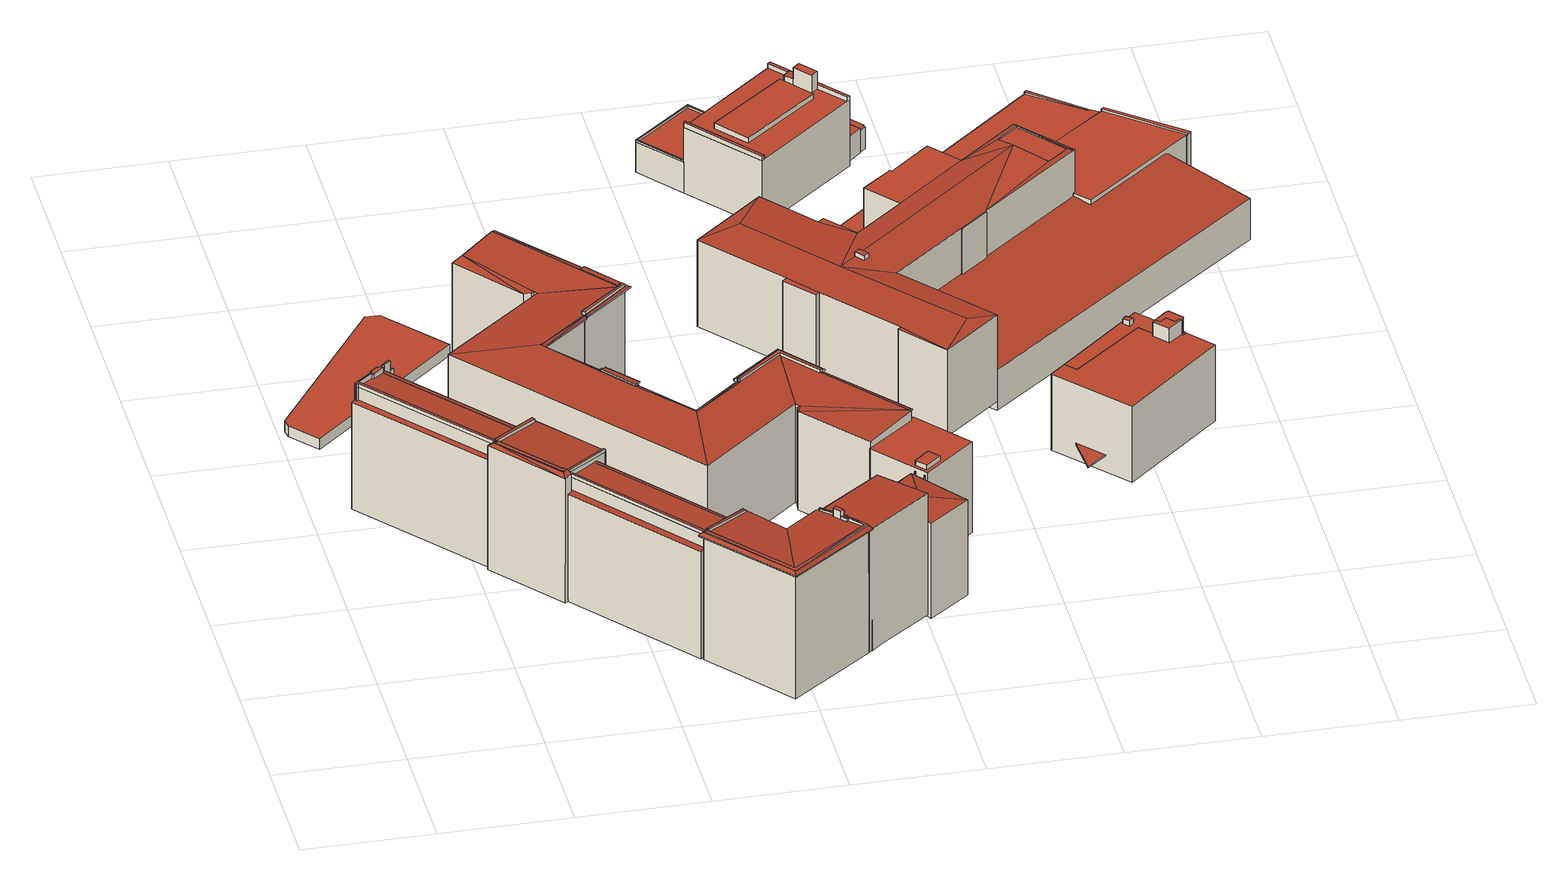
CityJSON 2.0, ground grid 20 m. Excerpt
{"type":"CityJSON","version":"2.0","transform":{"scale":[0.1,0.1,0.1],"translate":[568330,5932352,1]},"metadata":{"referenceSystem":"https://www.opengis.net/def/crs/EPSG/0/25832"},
"CityObjects":{
"building1":{"type":"Building","attributes":{"Grundfläche 2D":"325.602426","Grundhöhe NN":"3.389"},"geometry":[{"type":"Solid","lod":"3","boundaries":[[[[0,1,2,3,4,5]],[[2,1,6,7]],[[0,5,8,9]],[[1,0,9,6]],[[3,2,7,10]],[[4,3,10,11]],[[5,4,11,8]],[[8,11,10,7,6,9]]]],"semantics":{"surfaces":[{"type":"RoofSurface"},{"type":"WallSurface"},{"type":"GroundSurface"}],"values":[[0,1,1,1,1,1,1,2]]}}]},
"building2":{"type":"Building","attributes":{"Grundfläche 2D":"941.982254","Grundhöhe NN":"3.067"},"children":["building2-1","building2-2","building2-3","building2-4","building2-5","building2-6","building2-7","building2-8","building2-9","building2-10"],"geometry":[{"type":"MultiSurface","lod":"3","boundaries":[[[12,13,14]],[[15,16,12]],[[16,17,12]],[[17,13,12]],[[16,18,19,17]],[[20,19,18,21,22,23]],[[24,25,21,18,26,27,28,29,30]],[[31,13,17]],[[32,13,31]],[[33,34,35,36,37,38,39,40,41,42,43,44,45,46,47,48,49]],[[50,51,52,53,54,55]],[[56,57,52]],[[52,57,54,53]],[[58,54,57,59]],[[60,58,59]],[[61,62,60]],[[58,60,62,63,64]],[[65,62,61]],[[66,65,61]],[[67,58,64]],[[67,55,54,58]],[[68,69,65,61,70,71,72,73,74,75,76,77,78,79,80,81,82,83,84]],[[61,71,70]],[[71,61,60]],[[85,86,87,88,89,90,91,92,93,94,95,96,97,98]],[[99,100,101,102,103,97,96,104,105,106,107,108,109]],[[110,111,112,113,114,115,116,117,118,119,120,121]],[[122,123,124,125,126,127,128,129,130]],[[131,132,133,134,135,136]],[[137,138,139,140,141,142,143,144,145,146,147,148,149,150]],[[151,152,153,154,155,156,157,158]],[[159,160,161,162,163,164,165,166,167]],[[168,169,170,171,172,173,174,175]],[[15,12,14,107,106]],[[106,105,16,15]],[[105,104,18,16]],[[26,18,104,96]],[[94,27,26,96,95]],[[94,93,28,27]],[[176,177,24,30]],[[177,178,179,25,24]],[[21,25,179,180,23,22]],[[20,23,180]],[[17,19,20,181,182]],[[31,17,182,183]],[[183,109,32,31]],[[127,126,41,40]],[[126,125,42,41]],[[43,42,125,124]],[[124,123,44,43]],[[123,122,45,44]],[[122,130,46,45]],[[130,129,47,46]],[[184,49,48,185]],[[33,49,184,186]],[[186,187,34,33]],[[187,188,35,34]],[[188,189,36,35]],[[37,36,189,190]],[[190,191,38,37]],[[39,38,191,192]],[[166,165,193,194]],[[167,166,194,195]],[[159,167,195,196]],[[160,159,196,197]],[[148,147,198,199]],[[149,148,199,200]],[[201,202,150,149,200,203]],[[138,137,150,202,204]],[[204,205,206,207,139,138]],[[140,139,207,208]],[[51,50,164,163,75]],[[56,52,51,75,74,73]],[[56,73,72,57]],[[59,57,72,71,60]],[[62,65,66,65,169,168]],[[209,64,63,62,168,175,210]],[[55,67,64,209,211]],[[165,164,50,55,211,193]],[[136,135,155,154,78,77,76,75,163,162,131]],[[78,154,153,79]],[[79,153,152,80]],[[120,83,82,81,80,152,212,213,214]],[[83,120,119,84]],[[84,119,118,68]],[[128,127,40,39,192,170,169,65,69,68,118,117]],[[215,216,217,218,219,220,221]],[[222,223,224,219,218,217]],[[198,147,146,145,182,181,224,223,222]],[[182,145,144,183]],[[99,109,183,144,143,142]],[[99,142,141,100]],[[100,141,140,101]],[[101,140,208,225,102]],[[103,102,225,226]],[[97,103,226,227]],[[98,97,227,228,151,85]],[[158,86,85,151]],[[86,158,157,87]],[[134,133,132,161,160,229,90,89,88,87,157,156]],[[229,160,197,230,231,91,90]],[[230,216,215,221,91,231]],[[152,151,228,212]],[[121,120,214,232]],[[233,111,110,121,232,234]],[[112,111,233,235]],[[113,112,235,236]],[[115,114,113,236,237]],[[128,117,116,115,185,129]],[[185,115,237,238,184]],[[186,184,238,239]],[[187,186,239,240]],[[188,187,240,241]],[[188,241,242,173,189]],[[190,189,173,172]],[[190,172,171,191]],[[191,171,170,192]],[[174,173,242,243]],[[175,174,243,210]],[[134,156,155,135]],[[132,131,162,161]],[[206,244,245,203]],[[246,205,201,247]],[[201,205,204,202]],[[242,241,240,239,238,237,236,235,233,234,232,214,213,212,228,227,226,225,208,207,206,203,200,199,198,222,217,216,230,197,196,195,194,193,211,209,210,243]]],"semantics":{"surfaces":[{"type":"RoofSurface"},{"type":"WallSurface"},{"type":"GroundSurface"}],"values":[0,0,0,0,0,0,0,0,0,0,0,0,0,0,0,0,0,0,0,0,0,0,0,0,0,0,0,0,0,0,0,0,0,1,1,1,1,1,1,1,1,1,1,1,1,1,1,1,1,1,1,1,1,1,1,1,1,1,1,1,1,1,1,1,1,1,1,1,1,1,1,1,1,1,1,1,1,1,1,1,1,1,1,1,1,1,1,1,1,1,1,1,1,1,1,1,1,1,1,1,1,1,1,1,1,1,1,1,1,1,1,1,1,1,1,1,1,1,1,1,1,1,1,2,2]}}]},
"building2-1":{"type":"BuildingInstallation","parents":["building2"],"geometry":[{"type":"MultiSurface","lod":"3","boundaries":[[[248,249,250,251,252,253]],[[87,88,89,90,251,250]],[[28,253,252,251,90,176,30,29]],[[28,93,254,248,253]],[[87,250,249,248,254,86]]],"semantics":{"surfaces":[{"type":"RoofSurface"},{"type":"WallSurface"}],"values":[0,1,1,1,1]}}]},
"building2-2":{"type":"BuildingInstallation","parents":["building2"],"geometry":[{"type":"MultiSurface","lod":"3","boundaries":[[[255,256,257,258,259]],[[258,257,260,261]],[[261,112,113,255,259,258]],[[113,114,256,255]]],"semantics":{"surfaces":[{"type":"RoofSurface"},{"type":"WallSurface"}],"values":[0,1,1,1]}}]},
"building2-3":{"type":"BuildingInstallation","parents":["building2"],"geometry":[{"type":"MultiSurface","lod":"3","boundaries":[[[48,47,262,263]],[[129,185,115,116]],[[116,260,257,262,47,129]],[[257,256,263,262]],[[114,115,185,48,263,256]]],"semantics":{"surfaces":[{"type":"RoofSurface"},{"type":"WallSurface"}],"values":[0,1,1,1,1]}}]},
"building2-4":{"type":"BuildingInstallation","parents":["building2"],"geometry":[{"type":"MultiSurface","lod":"3","boundaries":[[[264,265,266,267,268]],[[136,264,268,267,133,269]],[[136,131,265,264]],[[132,266,265,131]],[[132,133,267,266]]],"semantics":{"surfaces":[{"type":"RoofSurface"},{"type":"WallSurface"}],"values":[0,1,1,1,1]}}]},
"building2-5":{"type":"BuildingInstallation","parents":["building2"],"geometry":[{"type":"MultiSurface","lod":"3","boundaries":[[[270,271,272,273,274,53,52]],[[59,58,273,272]],[[58,54,274,273]],[[54,53,52,53,274]],[[56,270,52]],[[56,57,271,270]],[[272,271,57,59]]],"semantics":{"surfaces":[{"type":"RoofSurface"},{"type":"WallSurface"}],"values":[0,1,1,1,1,1,1]}}]},
"building2-6":{"type":"BuildingInstallation","parents":["building2"],"geometry":[{"type":"MultiSurface","lod":"3","boundaries":[[[275,276,277,278,279,280,281,282,283]],[[277,276,275,68,69,65,61,278]],[[70,279,278,61]],[[70,280,279]],[[70,284,281,280]],[[284,285,282,281]],[[68,275,283,282,285,84]]],"semantics":{"surfaces":[{"type":"RoofSurface"},{"type":"WallSurface"}],"values":[0,1,1,1,1,1,1]}}]},
"building2-7":{"type":"BuildingInstallation","parents":["building2"],"geometry":[{"type":"MultiSurface","lod":"3","boundaries":[[[52,286,287,288,289]],[[286,52,74,75,51]],[[286,51,75,76,77,78,288,287]],[[78,79,289,288]],[[289,79,74,52]]],"semantics":{"surfaces":[{"type":"RoofSurface"},{"type":"WallSurface"}],"values":[0,1,1,1,1]}}]},
"building2-8":{"type":"BuildingInstallation","parents":["building2"],"geometry":[{"type":"MultiSurface","lod":"3","boundaries":[[[290,291,292,293,294]],[[295,293,292,99,100,296,297,298]],[[107,14,294,293,295]],[[14,13,290,294]],[[13,32,291,290]],[[99,292,291,32,109]]],"semantics":{"surfaces":[{"type":"RoofSurface"},{"type":"WallSurface"}],"values":[0,1,1,1,1,1]}}]},
"building2-9":{"type":"BuildingInstallation","parents":["building2"],"geometry":[{"type":"MultiSurface","lod":"3","boundaries":[[[299,297,296]],[[299,296,300]],[[100,101,300,296]],[[101,102,299,300]],[[297,299,102,298]]],"semantics":{"surfaces":[{"type":"RoofSurface"},{"type":"WallSurface"}],"values":[0,0,1,1,1]}}]},
"building2-10":{"type":"BuildingInstallation","parents":["building2"],"geometry":[{"type":"MultiSurface","lod":"3","boundaries":[[[20,180,301,302,303]],[[180,179,304,301]],[[179,178,177,305,306,304]],[[90,307,177]],[[307,308,177]],[[308,305,177]],[[309,308,307]],[[90,177,176]],[[307,90,229,310]],[[309,307,310,311]],[[305,308,309,311,312]],[[304,306,305,312,313]],[[301,304,313,314]],[[303,302,301,314,315]],[[303,315,316,181,20]],[[315,314,313,312,311,310,229,231,215,218,223,316]]],"semantics":{"surfaces":[{"type":"RoofSurface"},{"type":"WallSurface"},{"type":"OuterCeilingSurface"}],"values":[0,0,0,0,0,0,0,0,1,1,1,1,1,1,1,2]}}]},
"building3":{"type":"Building","attributes":{"Grundfläche 2D":"1060.149337","Grundhöhe NN":"2.277"},"children":["building3-1","building3-2","building3-3","building3-4","building3-5","building3-6","building3-7","building3-8","building3-9"],"geometry":[{"type":"Solid","lod":"3","boundaries":[[[[317,318,319]],[[320,321,322,323,324,325,326,327]],[[328,327,326]],[[329,330,331,332,333,334,322,321]],[[335,330,329]],[[336,332,331]],[[337,338,339]],[[337,339,340,341,342,334,333,343]],[[344,345,346,340]],[[341,340,346,342]],[[347,348,342,346,349,350,351,352]],[[353,354,352]],[[354,355,348,347,352]],[[317,325,324,323,356,357,358,318]],[[359,360,357]],[[360,358,357]],[[360,361,362,363,358]],[[364,365,366,367,368,369,325,317,319]],[[369,368,370,371,372,373,328,326,325]],[[372,371,370,374,375,376,327,328,373]],[[374,377,378,379,321,320,327,376,375]],[[380,335,329,321,379,378,377,381,382]],[[335,380,382,381,383,330]],[[331,330,383,384]],[[331,384,385,386,336]],[[387,388,333,332,336,386,385]],[[389,390,337,343,333,388,387]],[[391,392,338,337,390,389,393,394]],[[391,394,393,391,338,392]],[[391,393,395,396,340,339,338]],[[397,345,344,340,396,395,398,399]],[[399,400,401,346,345,397]],[[349,346,401,400,402,403,350]],[[352,351,350,403,402,404,353]],[[354,353,404,405]],[[355,354,405,406]],[[407,347,348,355,406,408]],[[409,342,348,347,407,408]],[[334,342,409,410]],[[322,334,410,411]],[[323,322,411,412]],[[413,357,356,323,412,414]],[[359,357,413,415]],[[360,359,415,416]],[[361,360,416,417]],[[362,361,417,418]],[[419,420,421,318,358,363,362,418,422]],[[421,318,421,420]],[[365,364,319,318,421,420,367,366]],[[412,411,410,409,408,407,408,406,405,404,402,400,399,398,395,393,389,387,385,384,383,381,377,374,370,368,367,420,419,422,418,417,416,415,413,414]]]],"semantics":{"surfaces":[{"type":"RoofSurface"},{"type":"WallSurface"},{"type":"GroundSurface"}],"values":[[0,0,0,0,0,0,0,0,0,0,0,0,0,0,0,0,0,1,1,1,1,1,1,1,1,1,1,1,1,1,1,1,1,1,1,1,1,1,1,1,1,1,1,1,1,1,1,1,1,2]]}}]},
"building3-1":{"type":"BuildingInstallation","parents":["building3"],"geometry":[{"type":"MultiSurface","lod":"3","boundaries":[[[423,424,425,426,427,428,429]],[[327,425,424,430,328]],[[431,324,426,425,327]],[[324,432,433,427,426]],[[433,318,319,434,429,428,427]],[[434,435,436,423,429]],[[436,430,424,423]]],"semantics":{"surfaces":[{"type":"RoofSurface"},{"type":"WallSurface"}],"values":[0,1,1,1,1,1,1]}}]},
"building3-2":{"type":"BuildingInstallation","parents":["building3"],"geometry":[{"type":"MultiSurface","lod":"3","boundaries":[[[437,438,439,440,441,442,443,444]],[[445,446,440,439]],[[341,447,441,440,446,346]],[[442,441,447,448]],[[448,337,338,444,443,442]],[[338,449,437,444]],[[449,450,445,439,438,437]]],"semantics":{"surfaces":[{"type":"RoofSurface"},{"type":"WallSurface"}],"values":[0,1,1,1,1,1,1]}}]},
"building3-3":{"type":"BuildingInstallation","parents":["building3"],"geometry":[{"type":"MultiSurface","lod":"3","boundaries":[[[451,452,453,454,455,456,457,458,459,460,461]],[[453,452,462,463]],[[458,457,464,465]],[[452,451,461,466,462]],[[467,455,454,453,463,468]],[[456,455,467,469]],[[457,456,469,464]],[[460,459,458,465,470]],[[461,460,470,466]],[[465,464,469,467,468,463,462,466,470]]],"semantics":{"surfaces":[{"type":"RoofSurface"},{"type":"WallSurface"},{"type":"OuterCeilingSurface"}],"values":[0,1,1,1,1,1,1,1,1,2]}}]},
"building3-4":{"type":"BuildingInstallation","parents":["building3"],"geometry":[{"type":"MultiSurface","lod":"3","boundaries":[[[350,349,471]],[[350,471,472]],[[349,350,403,473,474]],[[475,474,473,476]],[[471,475,476,477,472]],[[477,403,350,472]],[[473,403,477,476]]],"semantics":{"surfaces":[{"type":"RoofSurface"},{"type":"WallSurface"},{"type":"OuterCeilingSurface"}],"values":[0,0,1,1,1,1,2]}}]},
"building3-5":{"type":"BuildingInstallation","parents":["building3"],"geometry":[{"type":"MultiSurface","lod":"3","boundaries":[[[376,373,478,479]],[[480,478,481,482]],[[480,479,478]],[[483,484,480]],[[484,479,480]],[[483,485,486,380,484]],[[379,479,484]],[[373,376,375,371,372]],[[487,372,371,488]],[[482,487,488,489]],[[487,482,481]],[[480,482,489,490]],[[485,483,480,490,491]],[[486,485,491,492]],[[378,379,484,380,486,492,382]],[[376,479,379,378,493,375]],[[371,375,493,378,382,492,491,490,489,488]]],"semantics":{"surfaces":[{"type":"RoofSurface"},{"type":"WallSurface"},{"type":"OuterCeilingSurface"}],"values":[0,0,0,0,0,0,0,1,1,1,1,1,1,1,1,1,2]}}]},
"building3-6":{"type":"BuildingInstallation","parents":["building3"],"geometry":[{"type":"MultiSurface","lod":"3","boundaries":[[[358,494,495,318]],[[495,496,318]],[[496,364,318]],[[494,358,497,498]],[[495,494,498,499]],[[496,495,499,366,365]],[[364,365,366,421,318]],[[318,421,497,358]],[[366,499,498,497,421]]],"semantics":{"surfaces":[{"type":"RoofSurface"},{"type":"WallSurface"},{"type":"OuterCeilingSurface"}],"values":[0,0,0,1,1,1,1,1,2]}}]},
"building3-7":{"type":"BuildingInstallation","parents":["building3"],"geometry":[{"type":"MultiSurface","lod":"3","boundaries":[[[500,501,502,446,445,450,449,503,504]],[[503,449,338,505,506]],[[446,502,349,474,401,346]],[[345,346,401,397]],[[396,340,344,345,397,507]],[[338,339,340,396,391]],[[392,338,391]],[[506,505,338,392,508,509]],[[503,506,509,510]],[[511,500,504,503,510,512]],[[502,501,500,511,475,471,349]],[[475,511,512,510,509,508,391,396,507,397,401,474]]],"semantics":{"surfaces":[{"type":"RoofSurface"},{"type":"WallSurface"},{"type":"OuterCeilingSurface"}],"values":[0,0,1,1,1,1,1,1,1,1,1,2]}}]},
"building3-8":{"type":"BuildingInstallation","parents":["building3"],"geometry":[{"type":"MultiSurface","lod":"3","boundaries":[[[513,333,332,514]],[[514,332,336]],[[513,514,515,516,517]],[[508,392,513,518]],[[513,392,343,333]],[[337,343,392]],[[515,514,519,520]],[[514,336,386,519]],[[516,515,520,521]],[[522,513,517,516,521,523]],[[518,513,522,524]],[[337,392,391,508,518,524,394,390]],[[343,337,390,388,333]],[[336,332,333,388,386]],[[520,519,386,388,390,394,524,522,523,521]]],"semantics":{"surfaces":[{"type":"RoofSurface"},{"type":"WallSurface"},{"type":"OuterCeilingSurface"}],"values":[0,0,0,0,0,0,1,1,1,1,1,1,1,1,2]}}]},
"building3-9":{"type":"BuildingInstallation","parents":["building3"],"geometry":[{"type":"MultiSurface","lod":"3","boundaries":[[[525,526,430,436,527,528]],[[436,435,529,530,527]],[[435,434,531,529]],[[478,373,372,369,325,326,328,430,526]],[[364,319,317,325,369,365]],[[529,531,434,319,364,496,532]],[[533,527,530,529,532]],[[528,527,533,534]],[[478,526,525,528,534,482]],[[482,481,478]],[[534,533,532,496,365,369,372,487,481,482]]],"semantics":{"surfaces":[{"type":"RoofSurface"},{"type":"WallSurface"},{"type":"OuterCeilingSurface"}],"values":[0,0,0,1,1,1,1,1,1,1,2]}}]},
"building4":{"type":"Building","attributes":{"Grundfläche 2D":"197.957513","Grundhöhe NN":"2.801"},"children":["building4-1","building4-2","building4-3"],"geometry":[{"type":"Solid","lod":"3","boundaries":[[[[535,536,537,538,539,540,541,542,543]],[[544,545,546,547,548,549,550,551]],[[552,553,554]],[[552,555,556,557]],[[557,553,552]],[[555,558,559,560,556]],[[561,562,563,557,556,560]],[[552,554,564,565]],[[566,559,558,555,552,565,567]],[[560,559,566,568]],[[547,546,569,570,557,563,562,561,560,568,571,549,548]],[[553,557,570,572]],[[554,553,572,564]],[[536,535,573,574]],[[537,536,574,575]],[[538,537,575,576]],[[545,544,551,550,577,578,541,540,539,538,576,579]],[[542,541,578,580]],[[543,542,580,581]],[[535,543,581,573]],[[546,545,579,569]],[[550,549,571,577]],[[570,569,579,576,575,574,573,581,580,578,577,571,568,566,567,565,564,572]]]],"semantics":{"surfaces":[{"type":"RoofSurface"},{"type":"WallSurface"},{"type":"GroundSurface"}],"values":[[0,0,0,0,0,0,0,1,1,1,1,1,1,1,1,1,1,1,1,1,1,1,2]]}}]},
"building4-1":{"type":"BuildingInstallation","parents":["building4"],"geometry":[{"type":"MultiSurface","lod":"3","boundaries":[[[582,583,584,585,586,587]],[[588,589,585,584]],[[590,591,582,587,586,585,589,592]],[[583,582,591,593]],[[593,588,584,583]]],"semantics":{"surfaces":[{"type":"RoofSurface"},{"type":"WallSurface"}],"values":[0,1,1,1,1]}}]},
"building4-2":{"type":"BuildingInstallation","parents":["building4"],"geometry":[{"type":"MultiSurface","lod":"3","boundaries":[[[594,595,596,597,598]],[[548,596,595,594,551,599]],[[549,597,596,548]],[[549,550,598,597]],[[551,594,598,550]]],"semantics":{"surfaces":[{"type":"RoofSurface"},{"type":"WallSurface"}],"values":[0,1,1,1,1]}}]},
"building4-3":{"type":"BuildingInstallation","parents":["building4"],"geometry":[{"type":"MultiSurface","lod":"3","boundaries":[[[600,601,602,603]],[[547,603,602,546]],[[600,603,547,544]],[[545,601,600,544]],[[545,546,602,601]]],"semantics":{"surfaces":[{"type":"RoofSurface"},{"type":"WallSurface"}],"values":[0,1,1,1,1]}}]},
"building5":{"type":"Building","attributes":{"Grundfläche 2D":"1110.228911","Grundhöhe NN":"3.149"},"children":["building5-1"],"geometry":[{"type":"Solid","lod":"3","boundaries":[[[[604,605,606,607,608,609,610]],[[604,610,611,612]],[[605,613,614,606]],[[615,616,617,618,606]],[[618,607,606]],[[619,620,616]],[[620,617,616]],[[621,622,620]],[[622,617,620]],[[621,623,624,622]],[[625,626,610,609,608,607,623]],[[607,624,623]],[[623,627,628,629,630,625]],[[631,632,626]],[[632,633,634,610,626]],[[635,634,633]],[[635,636,637,638,639,611,610,634]],[[636,640,641,637]],[[642,639,638]],[[612,611,639]],[[643,644,645,646]],[[618,644,643,624,607]],[[618,617,645,644]],[[624,643,646,622]],[[622,646,645,617]],[[605,604,647,648]],[[613,605,648,649]],[[614,613,649,650]],[[606,614,650,651]],[[652,619,616,615,606,651,653]],[[621,620,619,652,654]],[[623,621,654,655]],[[627,623,655,656]],[[628,627,656,657]],[[629,628,657,658]],[[630,629,658,659]],[[625,630,659,660]],[[626,625,660,661]],[[631,626,661,662]],[[632,631,662,663]],[[633,632,663,664]],[[635,633,664,665]],[[636,635,665,666]],[[640,636,666,667]],[[641,640,667,668]],[[637,641,668,669]],[[638,637,669,670]],[[642,638,670,671]],[[639,642,671,672]],[[612,639,672,673]],[[604,612,673,647]],[[667,666,665,664,663,662,661,660,659,658,657,656,655,654,652,653,651,650,649,648,647,673,672,671,670,669,668]]]],"semantics":{"surfaces":[{"type":"RoofSurface"},{"type":"WallSurface"},{"type":"GroundSurface"}],"values":[[0,0,0,0,0,0,0,0,0,0,0,0,0,0,0,0,0,0,0,0,0,1,1,1,1,1,1,1,1,1,1,1,1,1,1,1,1,1,1,1,1,1,1,1,1,1,1,1,1,1,1,2]]}}]},
"building5-1":{"type":"BuildingInstallation","parents":["building5"],"geometry":[{"type":"MultiSurface","lod":"3","boundaries":[[[674,675,676,677,678,679]],[[675,674,680,681]],[[681,609,682,677,676,675]],[[678,677,682,683]],[[683,608,680,674,679,678]]],"semantics":{"surfaces":[{"type":"RoofSurface"},{"type":"WallSurface"}],"values":[0,1,1,1,1]}}]},
"building6":{"type":"Building","attributes":{"Grundfläche 2D":"390.157691","Grundhöhe NN":"2.216"},"children":["building6-1","building6-2","building6-3","building6-4","building6-5"],"geometry":[{"type":"Solid","lod":"3","boundaries":[[[[684,685,686,687]],[[688,689,690,691,692,693]],[[694,695,696,697,698,699,700,701,702],[703,704,705,706]],[[687,686,705,704]],[[704,703,684,687]],[[685,684,703,706]],[[686,685,706,705]],[[692,691,707,708]],[[693,692,708,709]],[[688,693,709,710]],[[697,711,688,710,712,698]],[[701,700,699,698,712,713]],[[702,701,713,714]],[[691,690,689,688,711,697,696,695,694,702,714,707]],[[714,713,712,710,709,708,707]]]],"semantics":{"surfaces":[{"type":"RoofSurface"},{"type":"WallSurface"},{"type":"GroundSurface"}],"values":[[0,0,0,1,1,1,1,1,1,1,1,1,1,1,2]]}}]},
"building6-1":{"type":"BuildingInstallation","parents":["building6"],"geometry":[{"type":"MultiSurface","lod":"3","boundaries":[[[715,716,717,718]],[[719,720,718,717]],[[721,715,718,720,722]],[[723,724,716,715,721]],[[716,724,725,719,717]]],"semantics":{"surfaces":[{"type":"RoofSurface"},{"type":"WallSurface"}],"values":[0,1,1,1,1]}}]},
"building6-2":{"type":"BuildingInstallation","parents":["building6"],"geometry":[{"type":"MultiSurface","lod":"3","boundaries":[[[726,727,725,724,728,729,730]],[[702,694,726,730]],[[694,731,727,726]],[[724,723,700,728]],[[700,701,729,728]],[[701,702,730,729]]],"semantics":{"surfaces":[{"type":"RoofSurface"},{"type":"WallSurface"}],"values":[0,1,1,1,1,1]}}]},
"building6-3":{"type":"BuildingInstallation","parents":["building6"],"geometry":[{"type":"MultiSurface","lod":"3","boundaries":[[[720,719,732,733]],[[734,733,732,727,731]],[[720,733,734,722]],[[725,727,732,719]]],"semantics":{"surfaces":[{"type":"RoofSurface"},{"type":"WallSurface"}],"values":[0,1,1,1]}}]},
"building6-4":{"type":"BuildingInstallation","parents":["building6"],"geometry":[{"type":"MultiSurface","lod":"3","boundaries":[[[735,736,737,738,739]],[[737,736,699,695]],[[697,739,738,737,695,696]],[[735,739,697,698]],[[736,735,698,699]]],"semantics":{"surfaces":[{"type":"RoofSurface"},{"type":"WallSurface"}],"values":[0,1,1,1,1]}}]},
"building6-5":{"type":"BuildingInstallation","parents":["building6"],"geometry":[{"type":"MultiSurface","lod":"3","boundaries":[[[740,741,742,711,743,744,745,746]],[[691,692,741,740]],[[692,693,742,741]],[[693,688,711,742]],[[711,688,689,743]],[[744,743,689,747]],[[745,744,747,748]],[[748,690,746,745]],[[690,691,740,746]]],"semantics":{"surfaces":[{"type":"RoofSurface"},{"type":"WallSurface"}],"values":[0,1,1,1,1,1,1,1,1]}}]},
"building7":{"type":"Building","attributes":{"Grundfläche 2D":"68.613091","Grundhöhe NN":"3.110"},"geometry":[{"type":"Solid","lod":"3","boundaries":[[[[749,750,751,752,753,754]],[[755,756,757,758,759,760,761,762]],[[763,764,765,766,767]],[[763,767,768]],[[763,768,769]],[[763,769,764]],[[751,750,770,771]],[[752,751,771,772]],[[753,752,772,773]],[[758,774,775,754,753,773,776,759]],[[749,754,775,777]],[[750,749,777,770]],[[760,759,776,778]],[[761,760,778,779]],[[762,761,779,780]],[[755,762,780,781]],[[756,755,781,782]],[[757,756,782,783]],[[758,757,783,774]],[[768,767,766,784,785]],[[769,768,785,786]],[[765,764,769,786,787]],[[766,765,787,784]],[[778,776,773,772,771,770,777,775,774,783,782,781,780,779]],[[785,784,787,786]]]],"semantics":{"surfaces":[{"type":"RoofSurface"},{"type":"WallSurface"},{"type":"GroundSurface"}],"values":[[0,0,0,0,0,0,1,1,1,1,1,1,1,1,1,1,1,1,1,1,1,1,1,2,2]]}}]},
"building8":{"type":"Building","attributes":{"Grundfläche 2D":"226.523686","Grundhöhe NN":"2.707"},"children":["building8-1"],"geometry":[{"type":"Solid","lod":"3","boundaries":[[[[788,789,790,791,792,793,794,795]],[[796,797,798,799,800,801,802,803,804,805,806,807]],[[794,793,803,802]],[[795,794,802,801]],[[801,808,788,795]],[[809,810,790,789]],[[808,809,789,788]],[[810,811,791,790]],[[811,804,792,791]],[[804,803,793,792]],[[798,797,812,813]],[[799,798,813,814]],[[800,799,814,815]],[[809,808,816,817]],[[811,810,818,819]],[[816,808,801,800,815,820]],[[810,809,817,818]],[[805,804,811,819,821]],[[806,805,821,822]],[[807,806,822,823]],[[796,807,823,824]],[[796,824,812,797]],[[818,817,816,820,815,814,813,812,824,823,822,821,819]]]],"semantics":{"surfaces":[{"type":"RoofSurface"},{"type":"WallSurface"},{"type":"GroundSurface"}],"values":[[0,0,1,1,1,1,1,1,1,1,1,1,1,1,1,1,1,1,1,1,1,1,2]]}}]},
"building8-1":{"type":"BuildingInstallation","parents":["building8"],"geometry":[{"type":"MultiSurface","lod":"3","boundaries":[[[825,826,827]],[[828,829,827,826]],[[829,830,825,827]],[[830,828,826,825]],[[830,829,828]]],"semantics":{"surfaces":[{"type":"RoofSurface"},{"type":"WallSurface"},{"type":"OuterCeilingSurface"}],"values":[0,1,1,1,2]}}]},
"building9":{"type":"Building","attributes":{"Grundfläche 2D":"94.660458","Grundhöhe NN":"2.790"},"children":["building9-1"],"geometry":[{"type":"Solid","lod":"3","boundaries":[[[[831,832,833,834,792,791,790,789,788,795,835,836]],[[837,838,839,807,806,805,804]],[[801,800,799,840,841]],[[842,843,844,845]],[[788,789,809,808]],[[795,788,808,801]],[[791,792,804,811]],[[789,790,810,809]],[[835,795,801,841]],[[846,831,836,835,841,840]],[[832,831,846,847]],[[837,834,833,832,847,838]],[[792,834,837,804]],[[790,791,811,810]],[[842,845,848,849]],[[843,842,849,850]],[[844,843,850,851]],[[852,800,801,808,853,854]],[[811,804,805,855,856]],[[809,810,857,858]],[[799,800,852,859]],[[805,806,860,855]],[[810,811,856,857]],[[808,809,858,853]],[[840,799,859,861]],[[846,840,861,862]],[[847,846,862,863]],[[838,847,863,864]],[[838,864,848,845,839]],[[865,807,839,845,844,851]],[[860,806,807,865]],[[863,862,861,859,852,854,853,858,857,856,855,860,865,851,850,849,848,864]]]],"semantics":{"surfaces":[{"type":"RoofSurface"},{"type":"WallSurface"},{"type":"GroundSurface"}],"values":[[0,0,0,0,1,1,1,1,1,1,1,1,1,1,1,1,1,1,1,1,1,1,1,1,1,1,1,1,1,1,1,2]]}}]},
"building9-1":{"type":"BuildingInstallation","parents":["building9"],"geometry":[{"type":"MultiSurface","lod":"3","boundaries":[[[866,867,868,869]],[[869,868,870,871]],[[871,872,866,869]],[[867,866,872,873]],[[873,870,868,867]]],"semantics":{"surfaces":[{"type":"RoofSurface"},{"type":"WallSurface"}],"values":[0,1,1,1,1]}}]},
"building10":{"type":"Building","attributes":{"Grundfläche 2D":"1829.051041","Grundhöhe NN":"1.550"},"children":["building10-1","building10-2"],"geometry":[{"type":"Solid","lod":"3","boundaries":[[[[874,875,876,877,878,879,880,881,882,883,884,885,886,887,888,889,890]],[[891,892,893,894,895,896,897,898,899,900,901]],[[902,903,904,905,906,907,908,909,910,911,912]],[[889,913,914,874,890]],[[875,874,914,915]],[[876,875,915,916]],[[877,876,916,917]],[[878,877,917,918]],[[879,878,918,919]],[[880,879,919,920]],[[881,880,920,921]],[[882,881,921,922]],[[883,882,922,923]],[[884,883,923,924]],[[885,884,924,925]],[[886,885,925,926]],[[887,886,926,927]],[[908,907,928,929]],[[909,908,929,930]],[[910,909,930,931]],[[903,902,912,932,933]],[[904,903,933,934]],[[905,904,934,935]],[[906,905,935,936]],[[907,906,936,928]],[[892,887,927,937,893]],[[893,937,932,912,894]],[[894,912,911,895]],[[938,896,895,911,910,931]],[[897,896,938,939]],[[940,899,898,897,939,941]],[[887,892,891,901,900,942,913,889,888]],[[900,899,940,942]],[[915,914,913,942,940,941,939,938,931,930,929,928,936,935,934,933,932,937,927,926,925,924,923,922,921,920,919,918,917,916]]]],"semantics":{"surfaces":[{"type":"RoofSurface"},{"type":"WallSurface"},{"type":"GroundSurface"}],"values":[[0,0,0,1,1,1,1,1,1,1,1,1,1,1,1,1,1,1,1,1,1,1,1,1,1,1,1,1,1,1,1,1,1,2]]}}]},
"building10-1":{"type":"BuildingInstallation","parents":["building10"],"geometry":[{"type":"MultiSurface","lod":"3","boundaries":[[[890,943,944,945,946]],[[890,874,943]],[[944,943,874,875]],[[944,875,945]]],"semantics":{"surfaces":[{"type":"RoofSurface"},{"type":"WallSurface"}],"values":[0,1,1,1]}}]},
"building10-2":{"type":"BuildingInstallation","parents":["building10"],"geometry":[{"type":"MultiSurface","lod":"3","boundaries":[[[947,948,949,950,951,952]],[[900,901,891,950,949,948]],[[891,953,898,952,951,950]],[[898,899,947,952]],[[899,900,948,947]]],"semantics":{"surfaces":[{"type":"RoofSurface"},{"type":"WallSurface"}],"values":[0,1,1,1,1]}}]}
},
"vertices":[
[196,1088,42],[174,1089,42],[5,847,42],[7,833,42],[44,790,42],[277,992,42],[174,1089,24],[5,847,24],[277,992,24],[196,1088,24],[7,833,24],[44,790,24],
[666,139,235],[667,147,235],[662,144,235],[669,134,236],[671,136,236],[670,142,236],[689,112,237],[674,138,236],[692,114,238],[573,18,238],[692,108,238],[695,109,238],[462,142,238],[568,14,238],[569,22,238],[469,143,238],[470,144,238],[469,147,238],[468,147,238],[672,143,236],[668,148,235],[102,673,230],[90,664,230],[92,662,230],[62,638,230],[64,635,230],[67,637,230],[226,446,230],[229,448,230],[70,639,230],[69,640,230],[91,658,230],[93,656,230],[110,670,230],[108,671,230],[113,676,230],[111,678,230],[103,671,230],[312,338,232],[310,341,234],[307,344,237],[305,343,237],[301,339,236],[301,329,231],[303,349,236],[302,347,236],[222,433,236],[227,437,236],[222,443,233],[223,443,233],[222,445,231],[216,441,231],[212,438,231],[223,444,232],[223,444,233],[296,335,231],[289,496,225],[273,483,227],[224,441,233],[227,437,233],[302,347,233],[303,349,232],[307,344,232],[310,341,232],[312,343,232],[314,345,232],[373,393,226],[371,396,226],[375,399,225],[374,399,225],[295,495,225],[293,497,225],[290,495,225],[537,202,226],[533,199,226],[532,201,226],[515,188,229],[472,152,235],[467,148,235],[468,147,235],[469,147,235],[470,144,235],[469,143,235],[566,26,234],[569,22,234],[583,144,225],[538,200,226],[659,160,229],[658,159,229],[640,182,226],[638,180,226],[635,183,225],[689,112,234],[671,136,231],[669,134,231],[662,144,230],[667,147,230],[668,148,230],[293,499,194],[132,694,194],[129,691,197],[128,692,197],[122,688,203],[111,678,216],[113,676,216],[273,483,216],[289,496,198],[290,495,198],[293,497,195],[294,498,194],[110,670,221],[93,656,222],[91,658,222],[69,640,224],[70,639,224],[229,448,224],[273,483,221],[113,676,221],[108,671,221],[312,343,224],[469,150,224],[472,152,224],[515,188,221],[358,380,221],[314,345,224],[769,226,223],[741,263,219],[637,186,219],[640,182,219],[658,159,222],[659,160,222],[668,148,223],[672,143,224],[670,142,223],[674,138,224],[692,114,227],[694,116,227],[697,112,227],[798,189,227],[537,202,195],[375,399,195],[371,396,199],[373,393,199],[358,380,217],[515,188,218],[532,201,199],[533,199,199],[467,149,203],[467,148,203],[469,150,203],[312,343,203],[310,341,203],[312,338,203],[306,332,202],[459,145,202],[465,151,203],[222,445,202],[223,444,202],[226,446,202],[67,637,202],[64,635,202],[62,638,202],[56,633,202],[216,441,202],[468,147,237],[462,142,237],[565,18,237],[568,14,237],[695,109,237],[692,114,234],[670,142,231],[672,143,231],[103,671,221],[111,678,221],[102,673,221],[90,664,222],[92,662,222],[62,638,225],[64,635,225],[67,637,224],[226,446,224],[306,332,21],[459,145,21],[465,151,21],[467,149,21],[467,148,21],[692,114,21],[694,116,21],[697,112,21],[719,129,21],[798,189,21],[701,114,21],[741,263,21],[663,205,21],[644,190,21],[637,186,21],[640,182,21],[212,438,21],[216,441,21],[301,329,21],[375,399,21],[374,399,21],[293,497,21],[462,142,231],[462,142,21],[568,14,21],[568,14,231],[568,14,235],[565,18,235],[462,142,236],[695,109,21],[695,109,231],[695,109,234],[638,180,21],[635,183,21],[583,144,21],[537,202,21],[467,148,231],[468,147,21],[468,147,231],[294,498,21],[132,694,21],[293,499,21],[129,691,21],[128,692,21],[111,678,21],[103,671,21],[102,673,21],[90,664,21],[92,662,21],[62,638,21],[56,633,21],[644,190,73],[701,114,73],[663,205,73],[719,129,73],
[535,197,230],[533,199,230],[532,201,230],[467,148,239],[469,147,239],[470,144,239],[535,197,226],
[128,692,213],[122,688,213],[124,685,213],[130,690,213],[129,691,213],[124,685,203],[130,690,197],
[124,685,230],[122,688,230],
[314,345,230],[312,343,230],[469,150,230],[472,152,230],[470,155,230],[470,155,224],
[303,349,237],[302,347,237],[227,437,237],[222,433,237],[301,339,237],
[289,496,231],[226,446,237],[223,444,237],[223,443,237],[224,441,237],[225,441,237],[226,439,237],[292,492,231],[290,495,231],[226,439,233],[292,492,225],
[310,341,237],[312,343,237],[373,393,231],[371,396,231],
[667,147,243],[668,148,243],[659,160,243],[653,155,243],[662,144,243],[653,155,229],[658,159,233],[655,157,233],[655,157,229],
[638,180,229],[640,182,229],
[701,107,233],[697,112,233],[694,116,233],[567,7,233],[455,142,233],[458,138,233],[467,149,235],[459,145,233],[465,151,233],[467,149,231],[465,151,231],[455,142,231],[567,7,231],[701,107,231],[694,116,231],[692,114,231],
[685,650,187],[730,590,187],[732,592,187],[539,530,187],[536,528,187],[523,396,180],[679,528,180],[682,647,187],[682,654,187],[679,651,187],[613,591,187],[610,594,187],[533,532,187],[465,610,187],[424,660,187],[359,742,187],[356,746,187],[224,759,180],[468,612,187],[426,661,187],[433,809,187],[434,808,187],[502,865,187],[505,868,187],[499,869,187],[382,889,180],[360,748,187],[502,871,187],[500,873,187],[497,871,187],[378,895,180],[378,894,180],[452,926,187],[351,1050,187],[342,1043,186],[298,1005,182],[280,990,181],[362,892,180],[374,891,180],[684,522,180],[685,522,180],[832,468,187],[680,518,180],[679,508,180],[763,408,180],[834,465,187],[833,467,187],[732,592,186],[732,592,185],[732,592,183],[732,592,13],[682,654,13],[682,654,185],[610,594,13],[610,594,183],[610,594,185],[610,594,186],[613,591,13],[613,591,183],[613,591,186],[536,528,13],[536,528,183],[536,528,186],[468,612,186],[468,612,13],[468,612,183],[465,610,13],[424,660,13],[426,661,13],[426,661,181],[356,746,13],[356,746,181],[433,809,13],[433,809,181],[434,808,185],[434,808,186],[434,808,13],[434,808,181],[505,868,13],[505,868,185],[500,873,185],[502,871,13],[500,873,13],[497,871,13],[497,871,185],[351,1050,13],[351,1050,184],[280,990,13],[362,892,13],[374,891,13],[378,895,13],[378,894,13],[382,889,13],[224,759,13],[523,396,13],[679,528,13],[685,522,13],[684,522,13],[680,518,13],[679,508,13],[763,408,13],[834,465,13],[832,468,13],[730,590,13],[730,590,183],[833,467,13],
[682,654,192],[610,594,192],[613,591,192],[682,647,192],[729,589,192],[730,590,192],[732,592,192],[610,594,191],[679,645,187],[685,643,187],[729,589,187],[732,592,191],[685,650,191],[682,654,191],
[505,868,192],[502,871,192],[500,873,192],[497,871,192],[499,868,192],[430,812,192],[433,809,192],[434,808,192],[500,873,188],[497,871,188],[499,868,187],[430,812,187],[505,868,188],[502,871,188],
[431,663,190],[428,661,190],[427,663,190],[426,661,190],[424,660,191],[465,610,191],[468,612,190],[467,613,190],[470,616,190],[472,617,190],[432,665,190],[428,661,188],[427,663,188],[468,612,188],[467,613,188],[432,665,188],[424,660,188],[426,661,188],[465,610,188],[472,617,188],
[458,931,186],[355,1053,186],[452,926,184],[452,926,185],[458,931,185],[458,931,184],[355,1053,184],
[609,593,186],[539,530,186],[536,534,185],[608,594,185],[608,595,185],[471,614,185],[533,532,186],[470,616,185],[467,613,186],[609,593,185],[609,593,183],[608,595,183],[536,534,183],[470,616,183],[467,613,183],[539,530,183],
[837,472,185],[735,594,185],[734,593,185],[832,468,183],[837,472,183],[735,594,183],
[460,932,187],[458,931,187],[452,926,188],[513,867,187],[509,871,187],[436,805,187],[437,804,187],[502,871,185],[435,807,185],[437,804,185],[513,867,185],[460,932,185],[509,871,185],
[362,745,183],[427,663,186],[428,661,186],[431,663,183],[430,665,183],[436,805,183],[427,663,181],[428,661,181],[431,663,181],[362,745,181],[430,665,181],[436,805,181],
[608,595,190],[609,593,191],[683,662,188],[605,598,188],[738,597,187],[687,657,188],[735,594,189],[738,597,185],[683,662,185],[605,598,185],
[833,467,171],[834,465,171],[763,408,171],[761,406,171],[824,330,171],[825,329,171],[828,325,171],[907,391,171],[839,473,171],[814,342,157],[813,343,157],[803,315,157],[804,314,157],[813,302,157],[814,301,157],[825,329,157],[824,330,157],[741,263,179],[736,266,179],[739,262,179],[769,226,185],[798,248,185],[802,317,179],[798,189,179],[802,183,179],[866,232,179],[814,301,179],[813,302,179],[804,314,179],[739,262,18],[741,263,18],[802,183,18],[798,189,18],[866,232,18],[803,315,18],[802,317,18],[814,301,18],[736,266,18],[833,467,18],[834,465,18],[763,408,18],[761,406,18],[825,329,18],[828,325,18],[813,343,18],[907,391,18],[839,473,18],
[828,333,179],[852,353,179],[838,369,179],[815,349,179],[817,346,179],[828,334,179],[838,369,171],[815,349,171],[828,334,171],[828,333,171],[817,346,171],[852,353,171],
[824,330,165],[823,327,165],[813,302,165],[814,301,165],[825,329,165],[823,327,157],
[814,342,165],[813,343,165],[803,315,165],[804,314,165],
[897,851,168],[1011,945,168],[1054,981,168],[1128,1135,173],[855,905,173],[847,898,173],[821,877,173],[967,706,173],[1013,713,168],[1012,943,168],[1056,979,168],[1208,1108,168],[1210,1109,168],[1203,1113,171],[1169,1085,171],[1213,1112,168],[1208,1117,168],[1142,1196,168],[1144,1185,171],[1049,1119,168],[1110,1157,171],[940,1027,168],[865,965,168],[1010,1166,168],[946,1112,168],[944,1115,168],[898,1077,168],[825,1012,168],[816,1005,168],[748,1087,168],[705,1016,173],[638,995,168],[741,871,168],[778,824,168],[872,711,168],[924,639,168],[734,865,168],[773,819,168],[868,707,168],[1110,1157,169],[1169,1085,169],[1203,1113,169],[1144,1185,169],[897,851,21],[1011,945,21],[1012,943,21],[1056,979,21],[1054,981,21],[1213,1112,21],[1210,1109,21],[1142,1196,21],[1049,1119,21],[1010,1166,21],[946,1112,21],[944,1115,21],[898,1077,21],[940,1027,21],[865,965,21],[825,1012,21],[816,1005,21],[748,1087,21],[638,995,21],[741,871,21],[734,865,21],[773,819,21],[778,824,21],[872,711,21],[868,707,21],[924,639,21],[1013,713,21],
[854,905,180],[846,899,180],[847,898,180],[857,886,180],[865,892,180],[855,905,180],[854,905,173],[846,899,173],[857,886,172],[865,892,172],
[777,1295,132],[892,1388,132],[854,1436,132],[738,1343,132],[696,1355,63],[698,1357,63],[785,1430,63],[787,1432,63],[733,1498,63],[641,1423,63],[846,1481,123],[699,1358,123],[698,1357,123],[696,1355,123],[787,1245,123],[790,1248,123],[938,1371,123],[942,1373,123],[850,1484,123],[777,1295,123],[738,1343,123],[854,1436,123],[892,1388,123],[787,1432,12],[733,1498,12],[641,1423,12],[696,1355,12],[696,1355,66],[787,1245,12],[942,1373,12],[850,1484,12],
[893,1404,153],[903,1412,153],[882,1438,153],[872,1430,153],[882,1438,134],[872,1430,133],[893,1404,123],[872,1430,123],[903,1412,123],[903,1412,131],[882,1438,131],
[846,1481,131],[871,1451,131],[938,1371,131],[942,1373,131],[850,1484,131],[871,1451,123],
[871,1451,134],[861,1442,133],[861,1442,123],
[787,1245,131],[790,1248,131],[699,1358,131],[698,1357,131],[696,1355,131],
[787,1432,66],[733,1498,66],[641,1423,66],[698,1357,66],[644,1422,66],[732,1494,66],[785,1430,66],[644,1422,63],[732,1494,63],
[798,1478,62],[816,1456,62],[850,1484,62],[942,1373,62],[961,1390,62],[851,1522,62],[937,1443,58],[936,1442,58],[933,1445,58],[922,1436,58],[960,1391,58],[970,1399,58],[967,1403,58],[969,1405,58],[770,1488,39],[769,1488,39],[764,1483,36],[777,1467,36],[783,1472,39],[791,1479,35],[778,1495,36],[816,1456,21],[850,1484,21],[942,1373,21],[961,1390,21],[922,1436,21],[851,1522,21],[960,1391,21],[798,1478,21],[970,1399,21],[967,1403,21],[969,1405,21],[937,1443,21],[936,1442,21],[933,1445,21],[777,1467,21],[791,1479,21],[778,1495,21],[764,1483,21],
[1263,645,170],[1256,639,170],[1245,651,170],[1235,643,170],[1229,649,170],[1225,645,170],[1244,623,170],[1266,641,170],[1063,579,146],[1157,472,146],[1307,604,146],[1273,643,146],[1268,638,146],[1266,641,146],[1244,623,146],[1225,645,146],[1229,649,146],[1209,671,146],[1101,582,146],[1086,599,146],[1263,645,146],[1256,639,146],[1245,651,146],[1235,643,146],[1157,472,17],[1307,604,17],[1273,643,17],[1268,638,17],[1263,645,17],[1256,639,17],[1245,651,17],[1235,643,17],[1266,641,17],[1209,671,17],[1101,582,17],[1086,599,17],[1063,579,17],
[1127,507,46],[1091,548,46],[1095,481,46],[1091,548,44],[1095,481,44],[1127,507,44],
[1270,648,170],[1253,668,170],[1252,668,170],[1248,666,170],[1269,644,170],[1270,647,170],[1248,666,146],[1252,668,146],[1213,711,146],[1270,647,146],[1269,644,146],[1179,750,68],[1127,705,68],[1161,665,68],[1213,711,68],[1270,648,146],[1253,668,146],[1213,711,18],[1179,750,18],[1127,705,18],[1161,665,18],[1268,638,18],[1263,645,18],[1266,641,18],[1209,671,18],[1235,643,18],[1245,651,18],[1256,639,18],[1273,643,18],[1101,582,18],[1270,647,18],[1270,648,18],[1253,668,18],[1252,668,18],[1086,599,18],
[1196,692,154],[1190,686,154],[1198,677,155],[1205,683,155],[1198,677,146],[1205,683,146],[1196,692,146],[1190,686,146],
[1203,1394,87],[1200,1391,87],[783,1045,79],[816,1005,81],[825,1012,81],[865,965,83],[940,1027,85],[898,1077,82],[944,1115,83],[946,1112,83],[1010,1166,85],[1049,1119,87],[1142,1196,89],[1147,1190,89],[1294,1310,92],[1297,1313,92],[1280,1327,91],[1294,1310,97],[1147,1190,97],[1213,1112,97],[1210,1109,97],[1230,1085,97],[1399,1222,97],[1400,1221,97],[1401,1222,97],[1406,1226,97],[1299,1314,97],[1297,1313,97],[1208,1108,92],[1054,981,92],[1056,979,91],[1012,943,91],[1011,945,92],[897,851,91],[1013,713,75],[1460,1074,75],[1364,1195,89],[1230,1085,89],[1210,1109,92],[1297,1313,6],[1203,1394,6],[1200,1391,6],[783,1045,6],[816,1005,6],[825,1012,6],[865,965,6],[940,1027,6],[898,1077,6],[944,1115,6],[946,1112,6],[1010,1166,6],[1049,1119,6],[1142,1196,6],[1147,1190,6],[897,851,6],[1013,713,6],[1460,1074,6],[1364,1195,6],[1210,1109,6],[1054,981,6],[1056,979,6],[1012,943,6],[1011,945,6],[1213,1112,6],[1399,1222,6],[1400,1221,6],[1406,1226,6],[1401,1222,6],[1299,1314,6],
[1203,1394,91],[1200,1391,91],[1278,1324,91],[1279,1324,91],
[1406,1226,100],[1299,1314,100],[1297,1313,100],[1294,1310,100],[1295,1310,100],[1401,1222,100],[1295,1310,97]
]}
